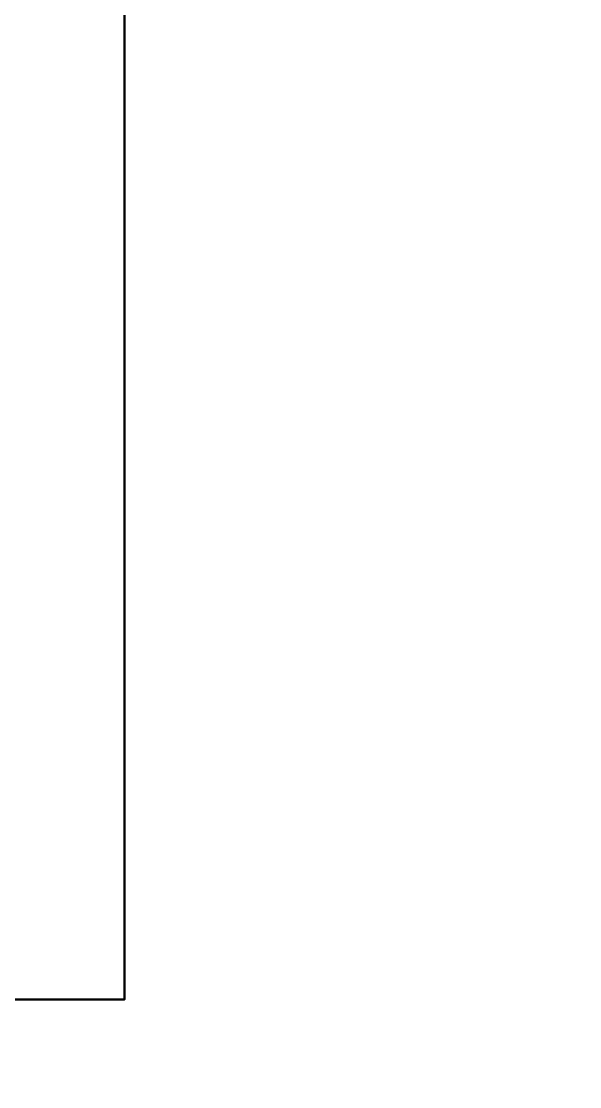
# Model space of a CAD drawing. Header units: metres. Extents: x -178271 to 51524, y -130823 to -18998.
# Drawn here: x -177537 to -177489.5, y -114020.7 to -113930 of the extents above; entities that cross this region are included whole.
import ezdxf

# ---------------------------------------------------------------- set-up
doc = ezdxf.new("R2010")
doc.units = ezdxf.units.M
doc.header["$MEASUREMENT"] = 0
doc.layers.add('FLOOR-GROUND', color=7, linetype='Continuous', lineweight=50)

msp = doc.modelspace()

# ---------------------------------------------------------------- linework, layer by layer
at = {"layer": 'FLOOR-GROUND', "color": 64}
msp.add_lwpolyline([(-177817.892, -113885.098), (-177528.236, -113885.098), (-177528.236, -114013.31), (-177817.892, -114013.31)], close=True, dxfattribs=at)

doc.saveas('drawing.dxf')
